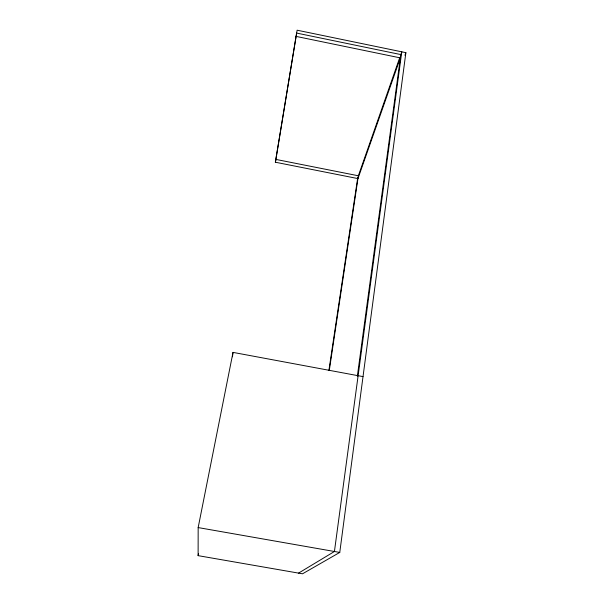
<?xml version="1.0" encoding="UTF-8"?>
<svg xmlns="http://www.w3.org/2000/svg" width="604" height="604" viewBox="0 0 604 604"><rect width="100%" height="100%" fill="white"/><g stroke="black" fill="none" stroke-linecap="round" stroke-linejoin="round"><path stroke-width="0.91" d="M275.605 161.185L297.115 30.2L405.88 52.669L339.765 552.426L302.521 573.8L198.12 555.65L198.165 527.579L233.016 352.389L363.019 376.617M232.464 356.79L233.016 352.389M357.341 376.224L400.807 54.571L401.773 51.816L334.427 551.49L298.572 573.113M328.901 370.456L357.772 177.485M329.263 370.577L358.368 175.779L399.569 58.112M295.983 36.383L400.361 57.901L357.946 178.595L275.349 162.219L296.639 33.077L400.807 54.571M275.349 162.219L275.9 159.411L358.368 175.779M198.12 555.65L198.482 553.815M404.929 55.319L405.88 52.669M198.165 527.579L339.765 552.426"/></g></svg>
